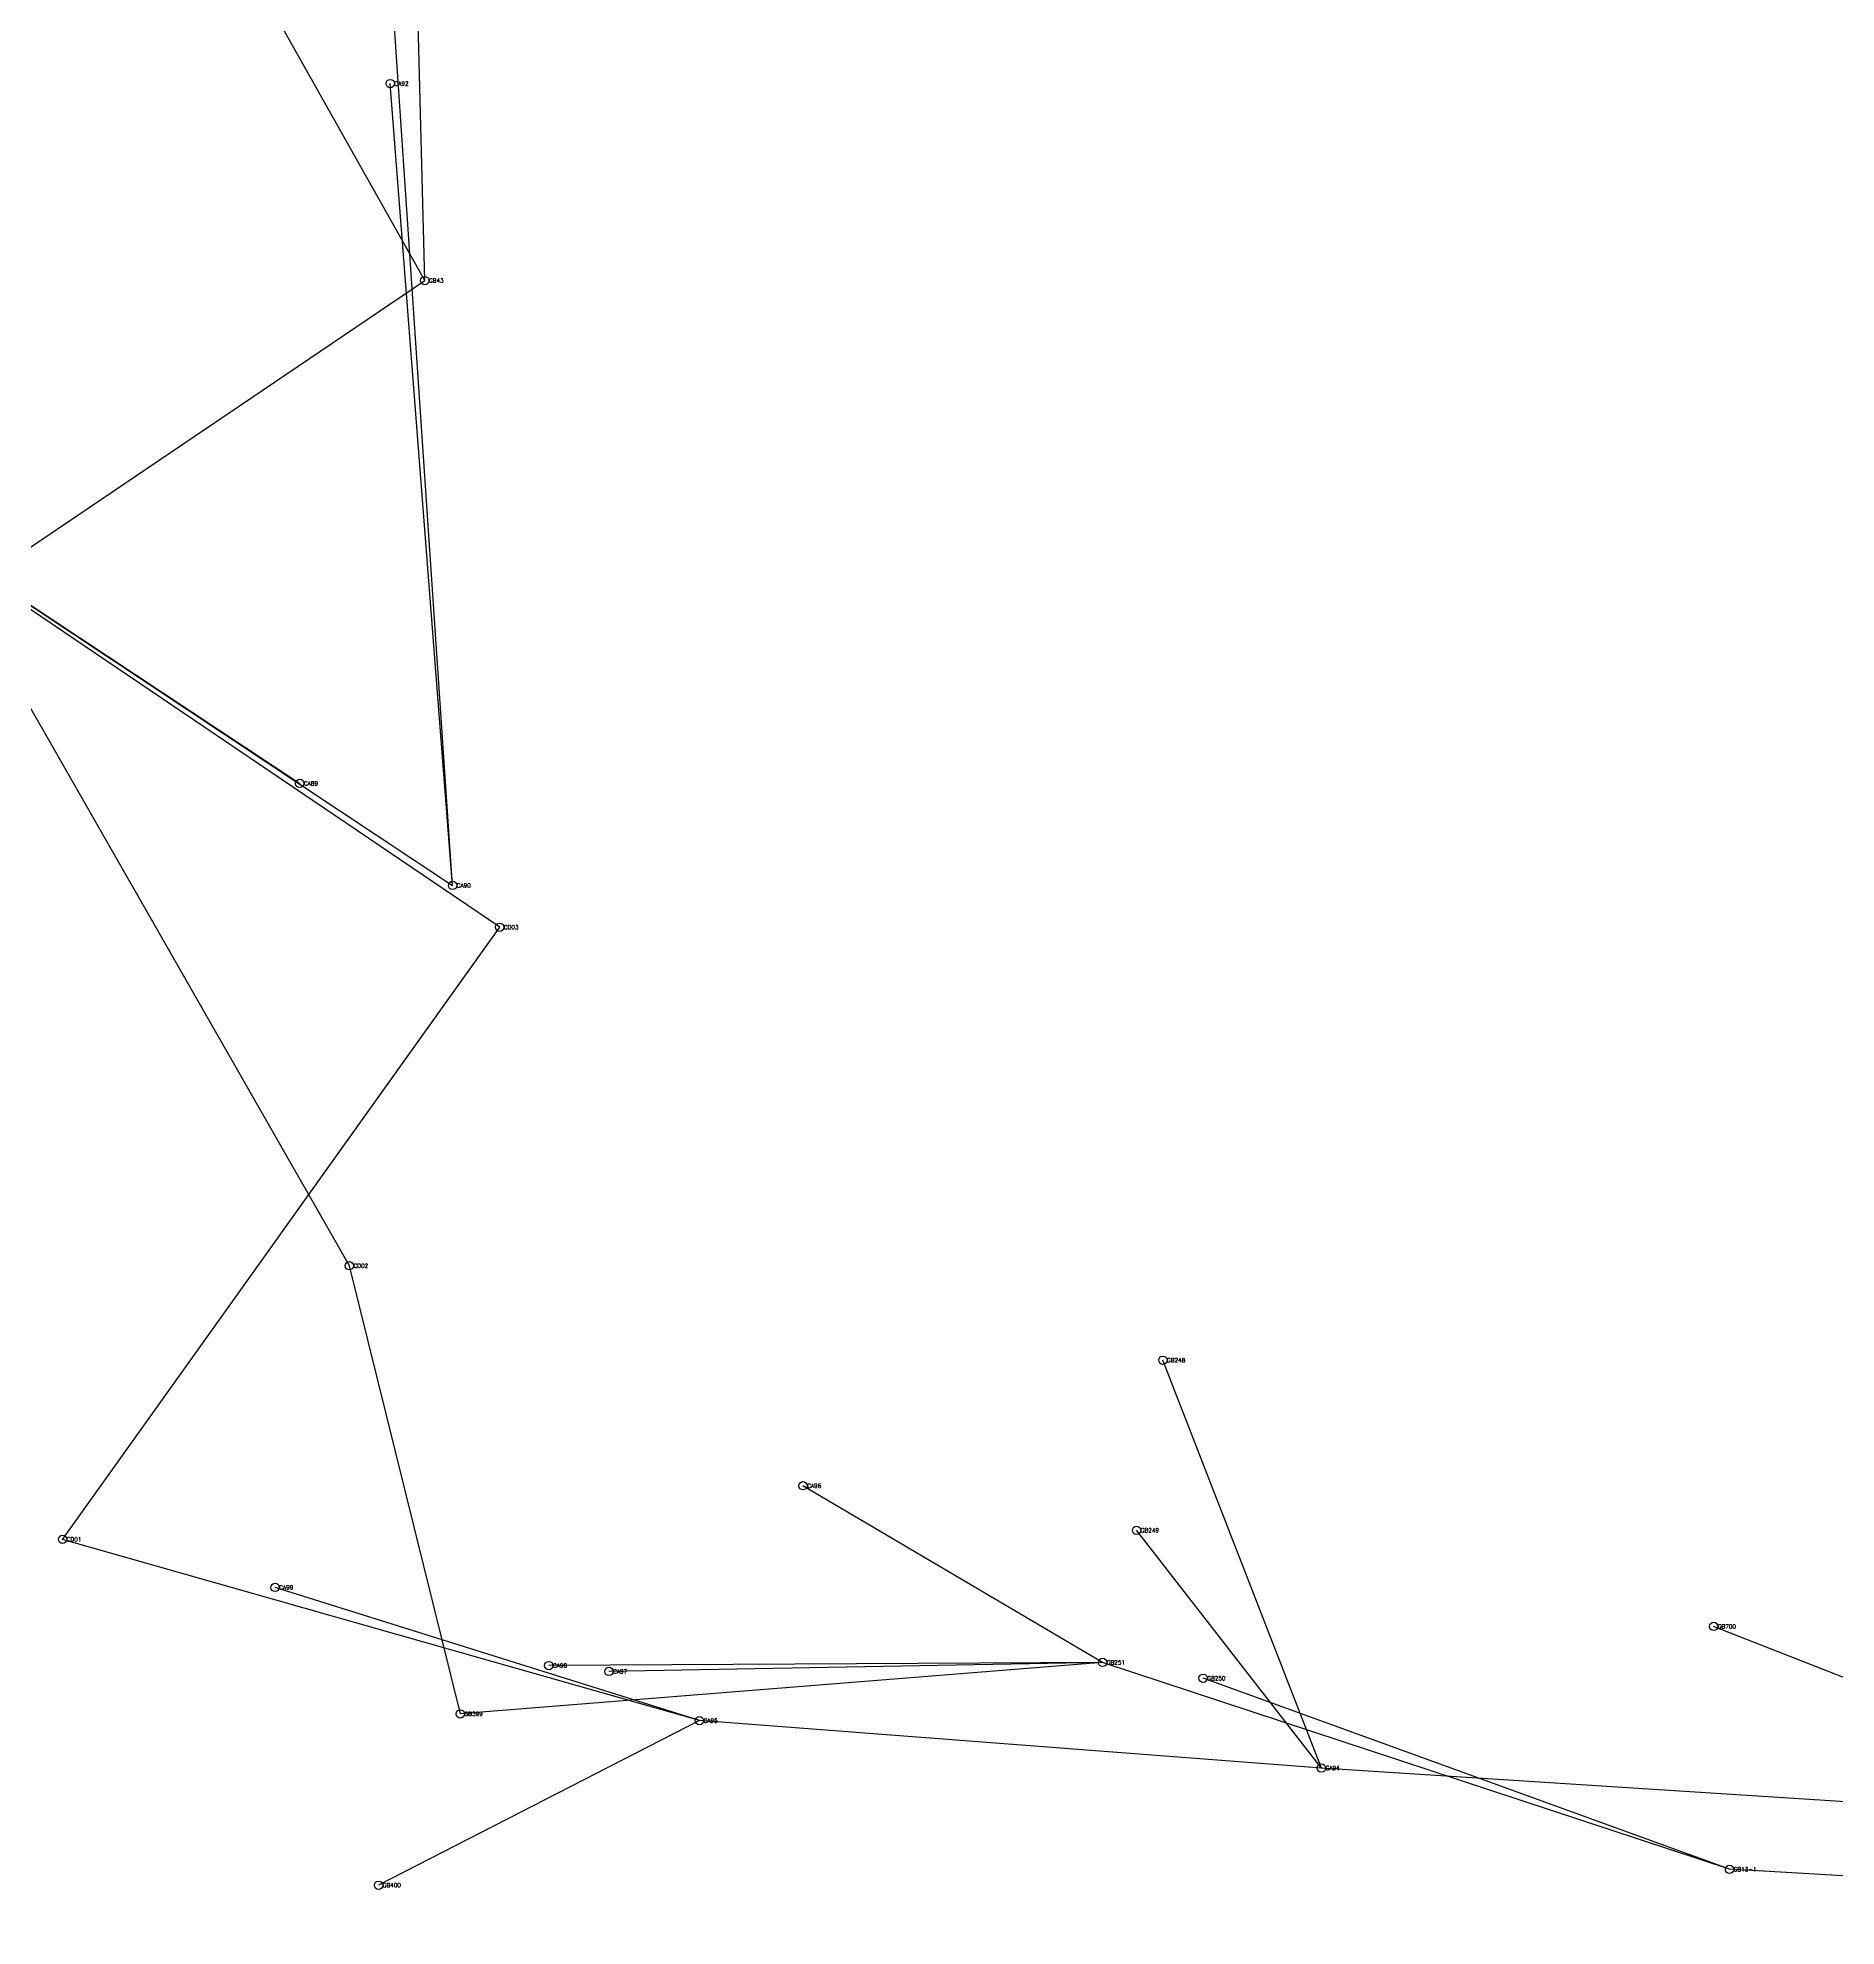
# Model space of a CAD drawing. Extents: x 166396 to 169408, y 2545087 to 2547192.
# Drawn here: x 168395.5 to 168827.2, y 2546111.7 to 2546565 of the extents above; entities that cross this region are included whole.
import ezdxf

# ---------------------------------------------------------------- set-up
doc = ezdxf.new("R2010")
doc.units = 0
doc.styles.get("Standard").update_dxf_attribs({"font": 'simplex'})

msp = doc.modelspace()

# ---------------------------------------------------------------- linework, layer by layer
at = {"color": 4}
for p, q in [((168488.429, 2546506.694), (168484.698, 2546652.392)), ((168488.429, 2546506.694), (168433.974, 2546603.459)), ((168495.077, 2546361.523), (168478.648, 2546604.322)), ((168495.077, 2546361.523), (168480.134, 2546553.97)), ((168377.832, 2546431.986), (168488.429, 2546506.694)), ((168321.989, 2546476.266), (168458.417, 2546385.999)), ((168321.989, 2546476.266), (168495.077, 2546361.523)), ((168506.402, 2546351.491), (168321.989, 2546476.266)), ((168470.314, 2546270.244), (168377.832, 2546431.986)), ((168401.457, 2546204.576), (168506.402, 2546351.491)), ((168496.96, 2546162.686), (168470.314, 2546270.244)), ((168703.648, 2546149.685), (168665.588, 2546247.572)), ((168651.124, 2546175.029), (168579.202, 2546217.434)), ((168554.34, 2546161.07), (168401.457, 2546204.576)), ((168703.648, 2546149.685), (168659.276, 2546206.747)), ((168554.34, 2546161.07), (168452.476, 2546193.04)), ((168919.876, 2546135.812), (168797.798, 2546183.681)), ((168651.124, 2546175.029), (168496.96, 2546162.686)), ((168651.124, 2546175.029), (168518.181, 2546174.302)), ((168651.124, 2546175.029), (168532.62, 2546172.87)), ((168801.605, 2546125.395), (168651.124, 2546175.029)), ((168801.605, 2546125.395), (168675.255, 2546171.242)), ((168554.34, 2546161.07), (168477.328, 2546121.579)), ((168703.648, 2546149.685), (168554.34, 2546161.07)), ((168919.876, 2546135.812), (168703.648, 2546149.685)), ((169039.884, 2546111.728), (168801.605, 2546125.395))]:
    msp.add_line(p, q, dxfattribs=at)
for centre in [(168480.134, 2546553.97), (168488.429, 2546506.694), (168458.417, 2546385.999), (168495.077, 2546361.523), (168506.402, 2546351.491), (168470.314, 2546270.244), (168665.588, 2546247.572), (168579.202, 2546217.434), (168659.276, 2546206.747), (168401.457, 2546204.576), (168452.476, 2546193.04), (168797.798, 2546183.681), (168651.124, 2546175.029), (168518.181, 2546174.302), (168532.62, 2546172.87), (168675.255, 2546171.242), (168496.96, 2546162.686), (168554.34, 2546161.07), (168703.648, 2546149.685), (168801.605, 2546125.395), (168477.328, 2546121.579)]:
    msp.add_circle(centre, 1)

# ---------------------------------------------------------------- texts
at = {"color": 5}
for s, p in [('CA92', (168481.134, 2546553.47)), ('GB43', (168489.429, 2546506.194)), ('CA89', (168459.417, 2546385.499)), ('CA90', (168496.077, 2546361.023)), ('CD03', (168507.402, 2546350.991)), ('CD02', (168471.314, 2546269.744)), ('GB248', (168666.588, 2546247.072)), ('CA96', (168580.202, 2546216.934)), ('CD01', (168402.457, 2546204.076)), ('GB249', (168660.276, 2546206.247)), ('CA99', (168453.476, 2546192.54)), ('GB700', (168798.798, 2546183.181)), ('CA98', (168519.181, 2546173.802)), ('CA97', (168533.62, 2546172.37)), ('GB251', (168652.124, 2546174.529)), ('GB250', (168676.255, 2546170.742)), ('GB399', (168497.96, 2546162.186)), ('CA95', (168555.34, 2546160.57)), ('CA94', (168704.648, 2546149.185)), ('GB400', (168478.328, 2546121.079)), ('GB13-1', (168802.605, 2546124.895))]:
    msp.add_text(s, height=1, dxfattribs=at).set_placement(p)

doc.saveas('drawing.dxf')
